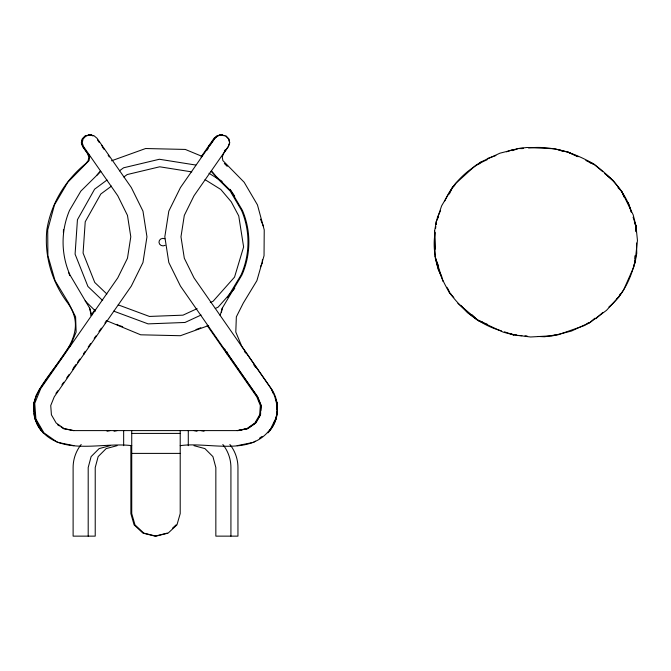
<?xml version="1.0" encoding="UTF-8"?>
<svg xmlns="http://www.w3.org/2000/svg" width="671" height="671" viewBox="0 0 671 671"><rect width="100%" height="100%" fill="white"/><g stroke="black" fill="none" stroke-linecap="round" stroke-linejoin="round"><path stroke-width="1.01" d="M63.401 232.619L63.477 229.532M262.386 259.862L262.302 262.948L260.516 266.714M435.454 256.288L435.404 258.352L438.188 269.39L441.87 276.922M436.301 224.382L436.385 221.296L441.619 205.854L452.48 187.419L455.592 183.51L475.504 165.519L481.25 161.862L499.878 153.206L518.297 148.526L526.911 147.486L554.598 148.786L568.043 152.057L578.159 156.737M635.043 260.893C631.319 278.096 622.805 295.592 608.891 306.966M635.101 258.83L635.177 255.743M635.831 231.042L635.974 225.901L633.181 214.854L621.682 191.319L613.47 180.86L605.041 173.646M225.901 136.079L228.702 138.972L229.574 142.797L228.283 146.504L194.011 195.756L184.307 215.399L180.977 236.813L184.307 258.226L194.011 277.878L271.067 388.61C277.282 399.245 279.388 412.858 273.818 424.189A36.578 36.578 0 0 1 269.776 430.597C279.648 419.115 279.916 400.964 271.227 388.61L241.736 346.228L235.798 332.07L236.343 316.871L243.271 303.107L256.901 280.654L264.038 255.718L264.231 229.91L257.454 204.89L244.16 182.26L222.864 160.57L222.269 156.98L223.544 153.55L228.442 146.504L229.734 142.797L228.861 138.972L226.068 136.079L221.589 134.863L217.84 135.685L214.728 138.293L180.457 187.544L168.815 211.122L164.823 236.813L168.815 262.512L180.457 286.089L257.513 396.821L261.044 405.536L260.365 414.829L255.601 423.015L247.624 428.61L237.87 430.597M635.252 255.651L634.992 262.948L633.65 265.775M636.108 231.671L636.251 227.494L636.334 231.638M260.675 412.766L260.524 414.829L256.238 422.202M260.826 410.702L261.204 405.536L257.672 396.821L228.182 354.439L226.857 351.705M276.251 416.095L276.041 419.04L274.028 422.495M276.754 409.226L277.19 403.338L275.32 398.733M33.852 407.012L33.894 411.633M435.152 232.56C431.419 253.588 438.767 275.135 449.687 292.933C462.604 310.203 480.285 325.167 501.438 330.853M435.596 228.467L435.823 226.421M436.049 224.366L436.385 221.296L438.616 216.59M435.118 256.75L434.623 230.883L436.385 221.296M221.464 312.141L222.26 308.199L241.946 274.942A81.392 81.392 0 0 0 242.424 210.4L231.092 191.126L211.013 171.323M81.501 142.797L82.147 139.929M220.138 315.429L222.26 308.199M207.389 150.01L209.126 145.339M89.142 134.871L93.235 135.685L89.142 134.871L85.007 136.079L82.206 138.972L81.334 142.797L82.625 146.504L87.532 153.55L88.798 156.98L88.203 160.57L85.88 163.481C65.272 180.189 51.038 203.615 46.836 229.91C44.211 256.121 51.927 282.164 67.796 303.107C94.703 340.893 42.315 369.226 33.886 403.338C32.644 411.868 34.515 420.667 39.203 427.905C60.222 457.043 102.051 441.736 131.734 445.67M70.203 346.228L76.142 332.07L75.597 316.871L68.668 303.107L55.039 280.654L47.893 255.718L47.708 229.91L54.477 204.89L67.779 182.26L89.075 160.57L89.671 156.98L88.396 153.55M34.213 402.382L35.37 399.622M38.843 391.369L40.008 388.61L71.067 343.971M437.198 218.142L440.587 210.493M444.823 200.931C452.69 182.806 469.172 167.431 487.096 159.757M634.17 266.102L623.585 290.006L618.888 296.834L606.483 310.371L590.128 322.382L584.131 325.661L558.18 334.762L544.458 336.758L538.31 336.473M449.352 194.003L452.48 187.419L454.812 185.339M620.23 294.007L618.888 296.834L616.557 298.905M83.758 354.439L84.638 352.611M269.776 430.597L276.402 417.161L277.433 409.788L276.863 402.382M39.841 388.61L36.016 395.672L33.886 403.338L35.026 419.04L43.078 432.87M227.452 297.605L241.082 274.942A81.392 81.392 0 0 0 241.56 210.4L230.228 191.126L215.534 176.582M180.205 445.67C208.346 441.493 249.864 456.85 270.002 429.415M201.023 156.972L214.024 138.293L217.127 135.685L221.22 134.871L224.206 135.777M90.929 315.429L95.089 309.457M209.989 145.339L214.888 138.293L218 135.685L222.093 134.871L218 135.685M74.036 367.154L75.806 364.613M224.307 151.201L225.397 149.633M55.945 393.391L57.74 390.816M61.917 384.81L63.711 382.235M66.697 377.941L69.088 374.502M72.669 369.352L74.464 366.777M77.45 362.491L79.841 359.052M83.422 353.902L85.209 351.327M88.203 347.033L90.585 343.602M94.175 338.452L95.961 335.877M98.947 331.583L101.338 328.153M104.928 323.003L106.714 320.428M91.759 315.253L89.679 308.199L69.985 274.942A81.392 81.392 0 0 1 69.516 210.4L80.847 191.126L97.001 175.131L100.172 171.155M267.989 432.87L269.935 430.597M234.758 288.429L218.117 307.167L215.274 308.484M82.365 138.972L85.167 136.079M97.001 175.131L100.843 171.432M172.413 528.303L176.096 524.865M595.865 318.725L602.759 312.501M478.918 163.934L481.25 161.862M487.213 324.227L478.498 320.696L503.334 332.187L513.374 334.804L530.568 336.993L553.072 335.718L571.491 331.038L590.128 322.382L594.791 318.239M107.024 180.021L94.603 189.188L77.442 219.727L75.085 254.141L87.926 286.475L102.68 300.574M119.438 170.853L123.581 167.8L159.379 159.262L195.806 165.049M111.52 186.102L100.818 194.003L85.225 221.765L83.078 253.051L94.745 282.449L106.865 294.015M123.875 176.985L127.163 174.561L159.706 166.794L191.789 171.893M255.76 423.015L247.784 428.61L238.029 430.597L73.038 430.597M253.638 442.323L255.324 441.141M259.543 438.188L262.067 436.41M200.797 327.758L196.007 329.578M197.115 308.643L182.998 315.16L149.44 316.444L118.222 304.869M210.283 302.562L213.101 301.254L234.54 277.123L243.615 246.945L238.742 215.928L231.252 201.803L220.776 189.44L205.049 179.66M201.082 315.035L185.003 322.466L148.081 323.875L113.743 311.143M111.487 160.814L145.615 148.526L185.313 149.44L202.508 156.561M512.451 150.631L518.297 148.526L523.414 148.241M208.664 325.544L180.39 335.718L140.684 334.804L106.295 320.57M555.026 335.014L550.983 335.668M587.2 323.439L590.128 322.382M487.247 158.582L495.894 155.546M506.462 151.839L513.189 149.482M165.158 245.309L163.162 245.888L161.124 245.46L159.589 244.135L158.968 242.273L159.421 240.369L160.839 238.935L162.835 238.356L164.873 238.784M110.052 445.67L99.123 448.605L91.122 456.607L88.195 467.536L88.195 536.137M117.09 445.67L106.152 448.605L98.151 456.607L95.223 467.536L95.223 536.137L73.114 536.137L73.114 467.536A36.939 36.939 0 0 1 81.191 444.479M167.255 533.118L155.018 536.137L142.94 533.118L134.099 524.865L130.87 513.6L130.87 445.41M237.165 430.597L246.911 428.61L254.896 423.015L259.66 414.829L260.34 405.536L256.808 396.821L207.104 325.393M237.165 445.67L252.673 442.516M107.024 431.201L110.052 430.597M114.062 431.201L117.09 430.597M217.84 135.685L221.925 134.871M528.53 147.947C551.52 145.389 574.762 152.619 594.305 164.47C610.551 176.54 626.11 192.3 631.495 212.371M41.132 430.597L41.3 430.597A36.578 36.578 0 0 1 37.249 424.189L34.666 417.161L35.991 419.845M131.734 433.407L180.205 433.407M131.734 453.395L180.205 453.395M518.297 148.526L522.483 148.626M516.502 334.871L513.374 334.804L504.416 331.843M516.771 335.458L521.904 335.701M524.974 335.844L527.029 335.936M201.015 430.597L204.043 431.201M193.978 430.597L197.014 431.201M73.911 430.597L64.156 428.61L56.171 423.015L51.415 414.829L50.736 405.536L54.259 396.821L131.315 286.089L142.965 262.512L146.957 236.813L142.965 211.122L131.315 187.544L97.043 138.293L93.94 135.685L89.847 134.871L85.871 136.079L83.07 138.972L82.206 142.797L83.498 146.504L117.769 195.756L127.473 215.399L130.795 236.813L127.473 258.226L117.769 277.878L40.713 388.61L34.749 403.338L35.898 419.04L43.942 432.87L57.429 442.323L73.911 445.67M63.284 428.61L72.225 430.396M193.978 445.67L204.915 448.605L212.917 456.607L215.844 467.536L215.844 536.137L237.953 536.137L237.953 467.536A36.939 36.939 0 0 0 229.876 444.479M119.757 325.737L122.726 326.66M558.004 149.44L562.776 151.42M589.524 162.491L594.305 164.47L602.734 171.684M461.38 305.859L467.561 312.703L477.064 319.773L482.801 322.147M587.36 160.99L592.879 163.548M568.043 152.057L576.481 156.049M585.858 160.478L594.305 164.47M208.983 173.244L222.16 181.438M117.039 324.328L118.767 325.427M57.865 424.693L59.459 425.817M61.053 426.932L63.451 428.61M57.698 424.693L59.3 425.817M604.974 173.714L613.47 180.86M457.899 303.384L477.215 319.622M617.983 187.687L621.682 191.319L624.064 197.081M451.172 294.384L449.687 292.933L446.928 287.28M471.889 314.699L477.064 319.773M85.142 300.91L95.5 311.067M224.324 163.481L227.243 166.366M453.814 297.496L449.687 292.933L448.102 289.084M211.768 171.155L214.93 175.131M97.521 139.987L99.291 142.537M102.252 146.781L104.022 149.331M108.157 155.278L109.339 156.972M244.403 351.31L245.586 353.013M253.839 364.873L255.609 367.423M88.153 154.204L82.793 146.504L81.82 143.72M230.044 189.306L234.691 196.167M224.668 348.962L227.318 354.439M634.38 222.051L635.974 225.901L637.45 240.411L634.992 262.948L636.754 253.361L636.553 243.019M438.574 266.035L435.404 258.352L435.345 256.314M260.507 219.174L263.284 225.901M68.668 272.753L69.859 275.638M271.227 388.61L273.089 393.214M101.942 145.339L102.638 147.209M633.088 217.203L635.974 225.901M628.299 202.717L631.403 212.397M634.514 222.084L635.445 224.986M435.613 258.285L443.078 281.526M89.679 308.199L91.063 315.085M34.154 413.479L34.54 416.238M434.623 230.883L435.143 249.193M230.925 536.137L230.925 467.536A36.939 36.939 0 0 0 222.839 444.479M188.283 430.597L188.283 445.67M180.205 430.597L180.205 513.6L176.968 524.865L168.127 533.118L156.049 536.137L143.812 533.118L134.972 524.865L131.734 513.6L131.734 430.597M123.657 430.597L123.657 445.67M89.486 134.863L88.983 134.871L93.068 135.685L89.486 134.863M513.374 334.804L511.436 334.015L513.374 334.804"/></g></svg>
